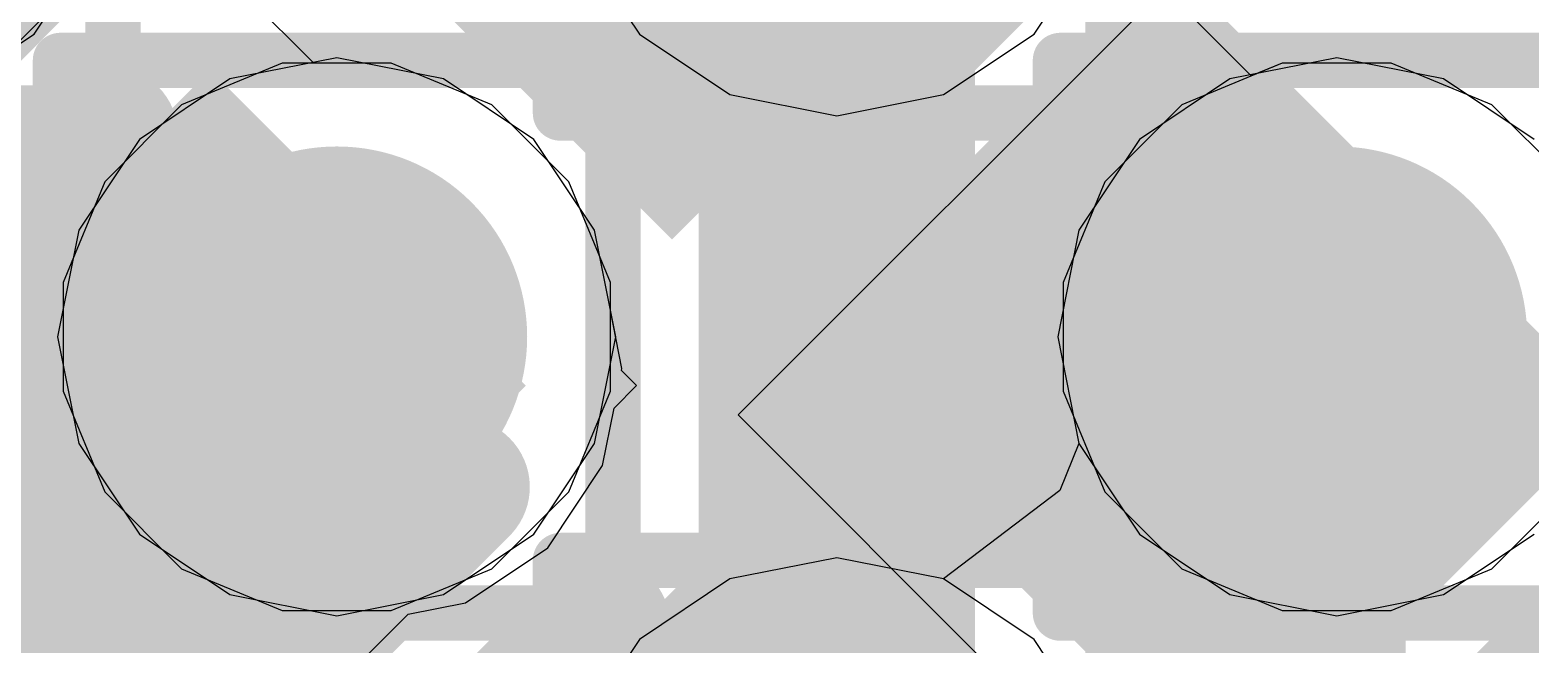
# Model space of a CAD drawing. Header units: inches. Extents: x -6 to 284, y -12 to 154.
# Drawn here: x 52.747 to 54.126, y 3.397 to 3.962 of the extents above; entities that cross this region are included whole.
import ezdxf

# ---------------------------------------------------------------- set-up
doc = ezdxf.new("R2010")
doc.units = ezdxf.units.IN
for name, color, linetype in [('Bottom Layer', 5, 'Continuous'), ('Bottom Overlay', 54, 'Continuous'), ('Bottom Paste', 16, 'Continuous'), ('Bottom Solder', 6, 'Continuous'), ('Drill Drawing', 1, 'Continuous'), ('GND-1', 16, 'Continuous'), ('GND-2', 90, 'Continuous'), ('GND-3', 216, 'Continuous'), ('GND-4', 54, 'Continuous'), ('PWR-1', 156, 'Continuous'), ('PWR-2', 130, 'Continuous'), ('Signal L1', 76, 'Continuous'), ('Signal L2', 6, 'Continuous'), ('Top Layer', 1, 'Continuous'), ('Top Paste', 8, 'Continuous'), ('Top Solder', 216, 'Continuous'), ('Via Holes', 16, 'Continuous')]:
    doc.layers.add(name, color=color, linetype=linetype)

# ---------------------------------------------------------------- blocks, each defined once
blk = doc.blocks.new('BGA_565_15_5_14_4__132')
at = {"layer": 'Top Layer'}
h = blk.add_hatch(color=1, dxfattribs=at)
edge = h.paths.add_edge_path()
edge.add_arc((3.575, 2.925), 0.125, 0, 360)
h = blk.add_hatch(color=1, dxfattribs=at)
edge = h.paths.add_edge_path()
edge.add_arc((4.225, 2.275), 0.125, 0, 360)
at = {"layer": 'Top Paste'}
h = blk.add_hatch(color=8, dxfattribs=at)
edge = h.paths.add_edge_path()
edge.add_arc((3.575, 2.925), 0.125, 0, 360)
h = blk.add_hatch(color=8, dxfattribs=at)
edge = h.paths.add_edge_path()
edge.add_arc((4.225, 2.275), 0.125, 0, 360)
at = {"layer": 'Top Solder'}
h = blk.add_hatch(color=216, dxfattribs=at)
edge = h.paths.add_edge_path()
edge.add_arc((3.575, 2.925), 0.175, 0, 360)
h = blk.add_hatch(color=216, dxfattribs=at)
edge = h.paths.add_edge_path()
edge.add_arc((4.225, 2.275), 0.175, 0, 360)
blk = doc.blocks.new('R___0201_B_191')
at = {"layer": 'Bottom Layer'}
for points in [[(-0.41, 0.185), (-0.14, 0.185), (-0.14, -0.185), (-0.41, -0.185)], [(0.14, 0.185), (0.41, 0.185), (0.41, -0.185), (0.14, -0.185)]]:
    blk.add_hatch(color=5, dxfattribs=at).paths.add_polyline_path(points)
at = {"layer": 'Bottom Paste'}
for points in [[(-0.41, 0.185), (-0.14, 0.185), (-0.14, -0.185), (-0.41, -0.185)], [(0.14, 0.185), (0.41, 0.185), (0.41, -0.185), (0.14, -0.185)]]:
    blk.add_hatch(color=16, dxfattribs=at).paths.add_polyline_path(points)
at = {"layer": 'Bottom Solder'}
for points in [[(-0.465, 0.24), (-0.085, 0.24), (-0.085, -0.24), (-0.465, -0.24)], [(0.085, 0.24), (0.465, 0.24), (0.465, -0.24), (0.085, -0.24)]]:
    blk.add_hatch(color=6, dxfattribs=at).paths.add_polyline_path(points)
at = {"layer": 'Bottom Overlay'}
for points in [[(-0.4826, 0.254, 0.127, 0.127, 0), (-0.4826, -0.254, 0.127, 0.127, 0)], [(-0.4826, 0.254, 0.127, 0.127, 0), (0.4826, 0.254, 0.127, 0.127, 0)], [(0.4826, 0.254, 0.127, 0.127, 0), (0.4826, -0.254, 0.127, 0.127, 0)], [(-0.4826, -0.254, 0.127, 0.127, 0), (0.4826, -0.254, 0.127, 0.127, 0)]]:
    blk.add_lwpolyline(points, format="xyseb", dxfattribs=at)
for points in [[(-0.5144, 0.254, 0.0635, 0.0635, 1), (-0.4509, 0.254, 0.0635, 0.0635, 1)], [(-0.5144, 0.254, 0.0635, 0.0635, 1), (-0.4509, 0.254, 0.0635, 0.0635, 1)], [(0.4508, 0.254, 0.0635, 0.0635, 1), (0.5143, 0.254, 0.0635, 0.0635, 1)], [(0.4508, 0.254, 0.0635, 0.0635, 1), (0.5143, 0.254, 0.0635, 0.0635, 1)], [(-0.5144, -0.254, 0.0635, 0.0635, 1), (-0.4509, -0.254, 0.0635, 0.0635, 1)], [(-0.5144, -0.254, 0.0635, 0.0635, 1), (-0.4509, -0.254, 0.0635, 0.0635, 1)], [(0.4509, -0.254, 0.0635, 0.0635, 1), (0.5144, -0.254, 0.0635, 0.0635, 1)], [(0.4509, -0.254, 0.0635, 0.0635, 1), (0.5144, -0.254, 0.0635, 0.0635, 1)]]:
    blk.add_lwpolyline(points, format="xyseb", close=True, dxfattribs=at)
blk = doc.blocks.new('CAP_0201_B_356')
at = {"layer": 'Bottom Layer'}
for points in [[(-0.45, 0.15), (-0.15, 0.15), (-0.15, -0.15), (-0.45, -0.15)], [(0.15, 0.15), (0.45, 0.15), (0.45, -0.15), (0.15, -0.15)]]:
    blk.add_hatch(color=5, dxfattribs=at).paths.add_polyline_path(points)
at = {"layer": 'Bottom Paste'}
for points in [[(-0.45, 0.15), (-0.15, 0.15), (-0.15, -0.15), (-0.45, -0.15)], [(0.15, 0.15), (0.45, 0.15), (0.45, -0.15), (0.15, -0.15)]]:
    blk.add_hatch(color=16, dxfattribs=at).paths.add_polyline_path(points)
at = {"layer": 'Bottom Solder'}
for points in [[(-0.505, 0.205), (-0.095, 0.205), (-0.095, -0.205), (-0.505, -0.205)], [(0.095, 0.205), (0.505, 0.205), (0.505, -0.205), (0.095, -0.205)]]:
    blk.add_hatch(color=6, dxfattribs=at).paths.add_polyline_path(points)
at = {"layer": 'Bottom Overlay'}
for points in [[(-0.2032, 0.2286, 0.127, 0.127, 0), (-0.5334, 0.2286, 0.127, 0.127, 0)], [(-0.5334, -0.2286, 0.127, 0.127, 0), (-0.5334, 0.2286, 0.127, 0.127, 0)], [(0.5334, 0.2286, 0.127, 0.127, 0), (0.2032, 0.2286, 0.127, 0.127, 0)], [(0.5334, -0.2286, 0.127, 0.127, 0), (0.5334, 0.2286, 0.127, 0.127, 0)], [(-0.2032, -0.2286, 0.127, 0.127, 0), (-0.5334, -0.2286, 0.127, 0.127, 0)], [(0.5334, -0.2286, 0.127, 0.127, 0), (0.2032, -0.2286, 0.127, 0.127, 0)]]:
    blk.add_lwpolyline(points, format="xyseb", dxfattribs=at)
for points in [[(-0.5651, 0.2286, 0.0635, 0.0635, 1), (-0.5016, 0.2286, 0.0635, 0.0635, 1)], [(-0.5651, 0.2286, 0.0635, 0.0635, 1), (-0.5016, 0.2286, 0.0635, 0.0635, 1)], [(-0.2349, 0.2286, 0.0635, 0.0635, 1), (-0.1714, 0.2286, 0.0635, 0.0635, 1)], [(0.1715, 0.2286, 0.0635, 0.0635, 1), (0.235, 0.2286, 0.0635, 0.0635, 1)], [(0.5016, 0.2286, 0.0635, 0.0635, 1), (0.5651, 0.2286, 0.0635, 0.0635, 1)], [(0.5016, 0.2286, 0.0635, 0.0635, 1), (0.5651, 0.2286, 0.0635, 0.0635, 1)], [(-0.5651, -0.2286, 0.0635, 0.0635, 1), (-0.5016, -0.2286, 0.0635, 0.0635, 1)], [(-0.5651, -0.2286, 0.0635, 0.0635, 1), (-0.5016, -0.2286, 0.0635, 0.0635, 1)], [(-0.2349, -0.2286, 0.0635, 0.0635, 1), (-0.1714, -0.2286, 0.0635, 0.0635, 1)], [(0.1714, -0.2286, 0.0635, 0.0635, 1), (0.2349, -0.2286, 0.0635, 0.0635, 1)], [(0.5016, -0.2286, 0.0635, 0.0635, 1), (0.5651, -0.2286, 0.0635, 0.0635, 1)], [(0.5016, -0.2286, 0.0635, 0.0635, 1), (0.5651, -0.2286, 0.0635, 0.0635, 1)]]:
    blk.add_lwpolyline(points, format="xyseb", close=True, dxfattribs=at)
blk = doc.blocks.new('CAP_0201_B_359')
at = {"layer": 'Bottom Layer'}
for points in [[(-0.45, 0.15), (-0.15, 0.15), (-0.15, -0.15), (-0.45, -0.15)], [(0.15, 0.15), (0.45, 0.15), (0.45, -0.15), (0.15, -0.15)]]:
    blk.add_hatch(color=5, dxfattribs=at).paths.add_polyline_path(points)
at = {"layer": 'Bottom Paste'}
for points in [[(-0.45, 0.15), (-0.15, 0.15), (-0.15, -0.15), (-0.45, -0.15)], [(0.15, 0.15), (0.45, 0.15), (0.45, -0.15), (0.15, -0.15)]]:
    blk.add_hatch(color=16, dxfattribs=at).paths.add_polyline_path(points)
at = {"layer": 'Bottom Solder'}
for points in [[(-0.505, 0.205), (-0.095, 0.205), (-0.095, -0.205), (-0.505, -0.205)], [(0.095, 0.205), (0.505, 0.205), (0.505, -0.205), (0.095, -0.205)]]:
    blk.add_hatch(color=6, dxfattribs=at).paths.add_polyline_path(points)
at = {"layer": 'Bottom Overlay'}
for points in [[(-0.5334, 0.2286, 0.127, 0.127, 0), (-0.2032, 0.2286, 0.127, 0.127, 0)], [(-0.5334, 0.2286, 0.127, 0.127, 0), (-0.5334, -0.2286, 0.127, 0.127, 0)], [(0.2032, 0.2286, 0.127, 0.127, 0), (0.5334, 0.2286, 0.127, 0.127, 0)], [(0.5334, 0.2286, 0.127, 0.127, 0), (0.5334, -0.2286, 0.127, 0.127, 0)], [(-0.5334, -0.2286, 0.127, 0.127, 0), (-0.2032, -0.2286, 0.127, 0.127, 0)], [(0.2032, -0.2286, 0.127, 0.127, 0), (0.5334, -0.2286, 0.127, 0.127, 0)]]:
    blk.add_lwpolyline(points, format="xyseb", dxfattribs=at)
for points in [[(-0.5651, 0.2286, 0.0635, 0.0635, 1), (-0.5016, 0.2286, 0.0635, 0.0635, 1)], [(-0.5651, 0.2286, 0.0635, 0.0635, 1), (-0.5016, 0.2286, 0.0635, 0.0635, 1)], [(-0.2349, 0.2286, 0.0635, 0.0635, 1), (-0.1714, 0.2286, 0.0635, 0.0635, 1)], [(0.1715, 0.2286, 0.0635, 0.0635, 1), (0.235, 0.2286, 0.0635, 0.0635, 1)], [(0.5017, 0.2286, 0.0635, 0.0635, 1), (0.5652, 0.2286, 0.0635, 0.0635, 1)], [(0.5017, 0.2286, 0.0635, 0.0635, 1), (0.5652, 0.2286, 0.0635, 0.0635, 1)], [(-0.5651, -0.2286, 0.0635, 0.0635, 1), (-0.5016, -0.2286, 0.0635, 0.0635, 1)], [(-0.5651, -0.2286, 0.0635, 0.0635, 1), (-0.5016, -0.2286, 0.0635, 0.0635, 1)], [(-0.2349, -0.2286, 0.0635, 0.0635, 1), (-0.1714, -0.2286, 0.0635, 0.0635, 1)], [(0.1715, -0.2286, 0.0635, 0.0635, 1), (0.235, -0.2286, 0.0635, 0.0635, 1)], [(0.5017, -0.2286, 0.0635, 0.0635, 1), (0.5652, -0.2286, 0.0635, 0.0635, 1)], [(0.5017, -0.2286, 0.0635, 0.0635, 1), (0.5652, -0.2286, 0.0635, 0.0635, 1)]]:
    blk.add_lwpolyline(points, format="xyseb", close=True, dxfattribs=at)
blk = doc.blocks.new('CAP_0201_B_362')
at = {"layer": 'Bottom Layer'}
for points in [[(-0.45, 0.15), (-0.15, 0.15), (-0.15, -0.15), (-0.45, -0.15)], [(0.15, 0.15), (0.45, 0.15), (0.45, -0.15), (0.15, -0.15)]]:
    blk.add_hatch(color=5, dxfattribs=at).paths.add_polyline_path(points)
at = {"layer": 'Bottom Paste'}
for points in [[(-0.45, 0.15), (-0.15, 0.15), (-0.15, -0.15), (-0.45, -0.15)], [(0.15, 0.15), (0.45, 0.15), (0.45, -0.15), (0.15, -0.15)]]:
    blk.add_hatch(color=16, dxfattribs=at).paths.add_polyline_path(points)
at = {"layer": 'Bottom Solder'}
for points in [[(-0.505, 0.205), (-0.095, 0.205), (-0.095, -0.205), (-0.505, -0.205)], [(0.095, 0.205), (0.505, 0.205), (0.505, -0.205), (0.095, -0.205)]]:
    blk.add_hatch(color=6, dxfattribs=at).paths.add_polyline_path(points)
at = {"layer": 'Bottom Overlay'}
for points in [[(-0.5334, 0.2286, 0.127, 0.127, 0), (-0.5334, -0.2286, 0.127, 0.127, 0)], [(-0.5334, 0.2286, 0.127, 0.127, 0), (-0.2032, 0.2286, 0.127, 0.127, 0)], [(0.2032, 0.2286, 0.127, 0.127, 0), (0.5334, 0.2286, 0.127, 0.127, 0)], [(0.5334, 0.2286, 0.127, 0.127, 0), (0.5334, -0.2286, 0.127, 0.127, 0)], [(-0.5334, -0.2286, 0.127, 0.127, 0), (-0.2032, -0.2286, 0.127, 0.127, 0)], [(0.2032, -0.2286, 0.127, 0.127, 0), (0.5334, -0.2286, 0.127, 0.127, 0)]]:
    blk.add_lwpolyline(points, format="xyseb", dxfattribs=at)
for points in [[(-0.5651, 0.2286, 0.0635, 0.0635, 1), (-0.5016, 0.2286, 0.0635, 0.0635, 1)], [(-0.5651, 0.2286, 0.0635, 0.0635, 1), (-0.5016, 0.2286, 0.0635, 0.0635, 1)], [(-0.2349, 0.2286, 0.0635, 0.0635, 1), (-0.1714, 0.2286, 0.0635, 0.0635, 1)], [(0.1714, 0.2286, 0.0635, 0.0635, 1), (0.2349, 0.2286, 0.0635, 0.0635, 1)], [(0.5016, 0.2286, 0.0635, 0.0635, 1), (0.5651, 0.2286, 0.0635, 0.0635, 1)], [(0.5016, 0.2286, 0.0635, 0.0635, 1), (0.5651, 0.2286, 0.0635, 0.0635, 1)], [(-0.5651, -0.2286, 0.0635, 0.0635, 1), (-0.5016, -0.2286, 0.0635, 0.0635, 1)], [(-0.5651, -0.2286, 0.0635, 0.0635, 1), (-0.5016, -0.2286, 0.0635, 0.0635, 1)], [(-0.2349, -0.2286, 0.0635, 0.0635, 1), (-0.1714, -0.2286, 0.0635, 0.0635, 1)], [(0.1714, -0.2286, 0.0635, 0.0635, 1), (0.2349, -0.2286, 0.0635, 0.0635, 1)], [(0.5016, -0.2286, 0.0635, 0.0635, 1), (0.5651, -0.2286, 0.0635, 0.0635, 1)], [(0.5016, -0.2286, 0.0635, 0.0635, 1), (0.5651, -0.2286, 0.0635, 0.0635, 1)]]:
    blk.add_lwpolyline(points, format="xyseb", close=True, dxfattribs=at)
blk = doc.blocks.new('CAP_0201_B_401')
at = {"layer": 'Bottom Layer'}
for points in [[(-0.45, 0.15), (-0.15, 0.15), (-0.15, -0.15), (-0.45, -0.15)], [(0.15, 0.15), (0.45, 0.15), (0.45, -0.15), (0.15, -0.15)]]:
    blk.add_hatch(color=5, dxfattribs=at).paths.add_polyline_path(points)
at = {"layer": 'Bottom Paste'}
for points in [[(-0.45, 0.15), (-0.15, 0.15), (-0.15, -0.15), (-0.45, -0.15)], [(0.15, 0.15), (0.45, 0.15), (0.45, -0.15), (0.15, -0.15)]]:
    blk.add_hatch(color=16, dxfattribs=at).paths.add_polyline_path(points)
at = {"layer": 'Bottom Solder'}
for points in [[(-0.505, 0.205), (-0.095, 0.205), (-0.095, -0.205), (-0.505, -0.205)], [(0.095, 0.205), (0.505, 0.205), (0.505, -0.205), (0.095, -0.205)]]:
    blk.add_hatch(color=6, dxfattribs=at).paths.add_polyline_path(points)
at = {"layer": 'Bottom Overlay'}
for points in [[(-0.5334, -0.2286, 0.127, 0.127, 0), (-0.5334, 0.2286, 0.127, 0.127, 0)], [(-0.2032, 0.2286, 0.127, 0.127, 0), (-0.5334, 0.2286, 0.127, 0.127, 0)], [(0.5334, 0.2286, 0.127, 0.127, 0), (0.2032, 0.2286, 0.127, 0.127, 0)], [(0.5334, -0.2286, 0.127, 0.127, 0), (0.5334, 0.2286, 0.127, 0.127, 0)], [(-0.2032, -0.2286, 0.127, 0.127, 0), (-0.5334, -0.2286, 0.127, 0.127, 0)], [(0.5334, -0.2286, 0.127, 0.127, 0), (0.2032, -0.2286, 0.127, 0.127, 0)]]:
    blk.add_lwpolyline(points, format="xyseb", dxfattribs=at)
for points in [[(-0.5651, 0.2286, 0.0635, 0.0635, 1), (-0.5016, 0.2286, 0.0635, 0.0635, 1)], [(-0.5651, 0.2286, 0.0635, 0.0635, 1), (-0.5016, 0.2286, 0.0635, 0.0635, 1)], [(-0.2349, 0.2286, 0.0635, 0.0635, 1), (-0.1714, 0.2286, 0.0635, 0.0635, 1)], [(0.1714, 0.2286, 0.0635, 0.0635, 1), (0.2349, 0.2286, 0.0635, 0.0635, 1)], [(0.5016, 0.2286, 0.0635, 0.0635, 1), (0.5651, 0.2286, 0.0635, 0.0635, 1)], [(0.5016, 0.2286, 0.0635, 0.0635, 1), (0.5651, 0.2286, 0.0635, 0.0635, 1)], [(-0.5651, -0.2286, 0.0635, 0.0635, 1), (-0.5016, -0.2286, 0.0635, 0.0635, 1)], [(-0.5651, -0.2286, 0.0635, 0.0635, 1), (-0.5016, -0.2286, 0.0635, 0.0635, 1)], [(-0.2349, -0.2286, 0.0635, 0.0635, 1), (-0.1714, -0.2286, 0.0635, 0.0635, 1)], [(0.1714, -0.2286, 0.0635, 0.0635, 1), (0.2349, -0.2286, 0.0635, 0.0635, 1)], [(0.5016, -0.2286, 0.0635, 0.0635, 1), (0.5651, -0.2286, 0.0635, 0.0635, 1)], [(0.5016, -0.2286, 0.0635, 0.0635, 1), (0.5651, -0.2286, 0.0635, 0.0635, 1)]]:
    blk.add_lwpolyline(points, format="xyseb", close=True, dxfattribs=at)

msp = doc.modelspace()

# ---------------------------------------------------------------- hatches: boundary and pattern name
at = {"layer": 'Bottom Layer'}
h = msp.add_hatch(color=5, dxfattribs=at)
edge = h.paths.add_edge_path()
edge.add_arc((53.029, 3.6798), 0.15, 0, 360)
h = msp.add_hatch(color=5, dxfattribs=at)
edge = h.paths.add_edge_path()
edge.add_arc((53.9482, 3.6798), 0.15, 0, 360)
at = {"layer": 'GND-1'}
h = msp.add_hatch(color=16, dxfattribs=at)
edge = h.paths.add_edge_path()
edge.add_arc((53.029, 3.6798), 0.15, 0, 360)
h = msp.add_hatch(color=16, dxfattribs=at)
edge = h.paths.add_edge_path()
edge.add_arc((53.9482, 3.6798), 0.15, 0, 360)
at = {"layer": 'GND-2'}
h = msp.add_hatch(color=90, dxfattribs=at)
edge = h.paths.add_edge_path()
edge.add_arc((53.029, 3.6798), 0.15, 0, 360)
h = msp.add_hatch(color=90, dxfattribs=at)
edge = h.paths.add_edge_path()
edge.add_arc((53.9482, 3.6798), 0.15, 0, 360)
at = {"layer": 'GND-3'}
h = msp.add_hatch(color=216, dxfattribs=at)
edge = h.paths.add_edge_path()
edge.add_arc((53.029, 3.6798), 0.15, 0, 360)
h = msp.add_hatch(color=216, dxfattribs=at)
edge = h.paths.add_edge_path()
edge.add_arc((53.9482, 3.6798), 0.15, 0, 360)
at = {"layer": 'GND-4'}
h = msp.add_hatch(color=54, dxfattribs=at)
edge = h.paths.add_edge_path()
edge.add_arc((53.029, 3.6798), 0.15, 0, 360)
h = msp.add_hatch(color=54, dxfattribs=at)
edge = h.paths.add_edge_path()
edge.add_arc((53.9482, 3.6798), 0.15, 0, 360)
at = {"layer": 'PWR-1'}
h = msp.add_hatch(color=156, dxfattribs=at)
edge = h.paths.add_edge_path()
edge.add_arc((53.029, 3.6798), 0.15, 0, 360)
h = msp.add_hatch(color=156, dxfattribs=at)
edge = h.paths.add_edge_path()
edge.add_arc((53.9482, 3.6798), 0.15, 0, 360)
at = {"layer": 'PWR-2'}
h = msp.add_hatch(color=130, dxfattribs=at)
edge = h.paths.add_edge_path()
edge.add_arc((53.029, 3.6798), 0.15, 0, 360)
h = msp.add_hatch(color=130, dxfattribs=at)
edge = h.paths.add_edge_path()
edge.add_arc((53.9482, 3.6798), 0.15, 0, 360)
at = {"layer": 'Signal L1'}
h = msp.add_hatch(color=76, dxfattribs=at)
edge = h.paths.add_edge_path()
edge.add_arc((53.029, 3.6798), 0.15, 0, 360)
h = msp.add_hatch(color=76, dxfattribs=at)
edge = h.paths.add_edge_path()
edge.add_arc((53.9482, 3.6798), 0.15, 0, 360)
at = {"layer": 'Signal L2'}
h = msp.add_hatch(color=6, dxfattribs=at)
edge = h.paths.add_edge_path()
edge.add_arc((53.029, 3.6798), 0.15, 0, 360)
h = msp.add_hatch(color=6, dxfattribs=at)
edge = h.paths.add_edge_path()
edge.add_arc((53.9482, 3.6798), 0.15, 0, 360)
at = {"layer": 'Top Layer'}
h = msp.add_hatch(color=1, dxfattribs=at)
edge = h.paths.add_edge_path()
edge.add_arc((53.029, 3.6798), 0.15, 0, 360)
h = msp.add_hatch(color=1, dxfattribs=at)
edge = h.paths.add_edge_path()
edge.add_arc((53.9482, 3.6798), 0.15, 0, 360)
at = {"layer": 'Via Holes'}
h = msp.add_hatch(color=7, dxfattribs=at)
edge = h.paths.add_edge_path()
edge.add_arc((53.029, 3.6798), 0.075, 0, 360)
h = msp.add_hatch(color=7, dxfattribs=at)
edge = h.paths.add_edge_path()
edge.add_arc((53.9482, 3.6798), 0.075, 0, 360)

# ---------------------------------------------------------------- linework, layer by layer
at = {"layer": 'Bottom Layer'}
for p, q in [((53.008, 3.9314), (52.9128, 4.0266)), ((53.7897, 3.9996), (53.3979, 3.6079)), ((53.8697, 3.9196), (53.7897, 3.9996)), ((53.079, 3.9314), (53.008, 3.9314)), ((53.1715, 3.8931), (53.079, 3.9314)), ((53.8981, 3.9314), (53.8697, 3.9196)), ((53.9982, 3.9314), (53.8981, 3.9314)), ((54.0907, 3.8931), (53.9982, 3.9314)), ((53.2422, 3.8223), (53.1715, 3.8931)), ((54.1615, 3.8223), (54.0907, 3.8931)), ((53.2806, 3.7298), (53.2422, 3.8223)), ((53.2806, 3.704), (53.2806, 3.7298)), ((53.2911, 3.6507), (53.2806, 3.704)), ((53.2907, 3.6487), (53.2911, 3.6507)), ((53.3046, 3.6349), (53.2907, 3.6487)), ((53.2839, 3.6142), (53.3046, 3.6349)), ((53.2734, 3.5615), (53.2839, 3.6142)), ((53.3979, 3.6079), (53.7884, 3.2174)), ((53.2229, 3.4859), (53.2734, 3.5615)), ((53.1473, 3.4354), (53.2229, 3.4859)), ((53.0946, 3.4249), (53.1473, 3.4354)), ((52.9173, 3.2476), (53.0946, 3.4249))]:
    msp.add_line(p, q, dxfattribs=at)
msp.add_lwpolyline([(53.029, 3.6798, 0.2032, 0.2032, 0), (53.0581, 3.6507, 0.2032, 0.2032, 0)], format="xyseb", dxfattribs=at)
for points in [[(52.9782, 3.6798, 0.1016, 0.1016, 1), (53.0798, 3.6798, 0.1016, 0.1016, 1)], [(53.0073, 3.6507, 0.1016, 0.1016, 1), (53.1089, 3.6507, 0.1016, 0.1016, 1)]]:
    msp.add_lwpolyline(points, format="xyseb", close=True, dxfattribs=at)
at = {"layer": 'Drill Drawing'}
for points in [[(52.8233, 3.8854, 0.0508, 0.0508, 0), (52.8233, 4.3934, 0.0508, 0.0508, 0)], [(53.2346, 3.8854, 0.0508, 0.0508, 0), (53.2346, 4.3934, 0.0508, 0.0508, 0)], [(53.7426, 3.8854, 0.0508, 0.0508, 0), (53.7426, 4.3934, 0.0508, 0.0508, 0)], [(52.775, 3.9338, 0.0508, 0.0508, 0), (53.283, 3.9338, 0.0508, 0.0508, 0)], [(52.775, 3.4258, 0.0508, 0.0508, 0), (52.775, 3.9338, 0.0508, 0.0508, 0)], [(53.283, 3.4258, 0.0508, 0.0508, 0), (53.283, 3.9338, 0.0508, 0.0508, 0)], [(53.6942, 3.9338, 0.0508, 0.0508, 0), (54.2022, 3.9338, 0.0508, 0.0508, 0)], [(53.6942, 3.4258, 0.0508, 0.0508, 0), (53.6942, 3.9338, 0.0508, 0.0508, 0)], [(52.3153, 3.8854, 0.0508, 0.0508, 0), (52.8233, 3.8854, 0.0508, 0.0508, 0)], [(53.2346, 3.8854, 0.0508, 0.0508, 0), (53.7426, 3.8854, 0.0508, 0.0508, 0)], [(53.2346, 3.4742, 0.0508, 0.0508, 0), (53.7426, 3.4742, 0.0508, 0.0508, 0)], [(53.2346, 2.9662, 0.0508, 0.0508, 0), (53.2346, 3.4742, 0.0508, 0.0508, 0)], [(53.7426, 2.9662, 0.0508, 0.0508, 0), (53.7426, 3.4742, 0.0508, 0.0508, 0)], [(52.775, 3.4258, 0.0508, 0.0508, 0), (53.283, 3.4258, 0.0508, 0.0508, 0)], [(53.6942, 3.4258, 0.0508, 0.0508, 0), (54.2022, 3.4258, 0.0508, 0.0508, 0)]]:
    msp.add_lwpolyline(points, format="xyseb", dxfattribs=at)
for points in [[(52.7623, 3.9338, 0.0254, 0.0254, 1), (52.7877, 3.9338, 0.0254, 0.0254, 1)], [(52.7623, 3.9338, 0.0254, 0.0254, 1), (52.7877, 3.9338, 0.0254, 0.0254, 1)], [(53.2703, 3.9338, 0.0254, 0.0254, 1), (53.2957, 3.9338, 0.0254, 0.0254, 1)], [(53.2703, 3.9338, 0.0254, 0.0254, 1), (53.2957, 3.9338, 0.0254, 0.0254, 1)], [(53.6815, 3.9338, 0.0254, 0.0254, 1), (53.7069, 3.9338, 0.0254, 0.0254, 1)], [(53.6815, 3.9338, 0.0254, 0.0254, 1), (53.7069, 3.9338, 0.0254, 0.0254, 1)], [(52.8106, 3.8854, 0.0254, 0.0254, 1), (52.836, 3.8854, 0.0254, 0.0254, 1)], [(52.8106, 3.8854, 0.0254, 0.0254, 1), (52.836, 3.8854, 0.0254, 0.0254, 1)], [(53.2219, 3.8854, 0.0254, 0.0254, 1), (53.2473, 3.8854, 0.0254, 0.0254, 1)], [(53.2219, 3.8854, 0.0254, 0.0254, 1), (53.2473, 3.8854, 0.0254, 0.0254, 1)], [(53.7299, 3.8854, 0.0254, 0.0254, 1), (53.7553, 3.8854, 0.0254, 0.0254, 1)], [(53.7299, 3.8854, 0.0254, 0.0254, 1), (53.7553, 3.8854, 0.0254, 0.0254, 1)], [(53.2219, 3.4742, 0.0254, 0.0254, 1), (53.2473, 3.4742, 0.0254, 0.0254, 1)], [(53.2219, 3.4742, 0.0254, 0.0254, 1), (53.2473, 3.4742, 0.0254, 0.0254, 1)], [(53.7299, 3.4742, 0.0254, 0.0254, 1), (53.7553, 3.4742, 0.0254, 0.0254, 1)], [(53.7299, 3.4742, 0.0254, 0.0254, 1), (53.7553, 3.4742, 0.0254, 0.0254, 1)], [(52.7623, 3.4258, 0.0254, 0.0254, 1), (52.7877, 3.4258, 0.0254, 0.0254, 1)], [(52.7623, 3.4258, 0.0254, 0.0254, 1), (52.7877, 3.4258, 0.0254, 0.0254, 1)], [(53.2703, 3.4258, 0.0254, 0.0254, 1), (53.2957, 3.4258, 0.0254, 0.0254, 1)], [(53.2703, 3.4258, 0.0254, 0.0254, 1), (53.2957, 3.4258, 0.0254, 0.0254, 1)], [(53.6815, 3.4258, 0.0254, 0.0254, 1), (53.7069, 3.4258, 0.0254, 0.0254, 1)], [(53.6815, 3.4258, 0.0254, 0.0254, 1), (53.7069, 3.4258, 0.0254, 0.0254, 1)]]:
    msp.add_lwpolyline(points, format="xyseb", close=True, dxfattribs=at)
at = {"layer": 'GND-1'}
for p, q in [((52.7119, 3.9261), (52.7826, 3.9969)), ((52.9789, 3.9314), (52.8864, 3.8931)), ((53.079, 3.9314), (52.9789, 3.9314)), ((53.1715, 3.8931), (53.079, 3.9314)), ((53.8981, 3.9314), (53.8057, 3.8931)), ((53.9982, 3.9314), (53.8981, 3.9314)), ((54.0907, 3.8931), (53.9982, 3.9314)), ((52.8864, 3.8931), (52.8157, 3.8223)), ((53.2422, 3.8223), (53.1715, 3.8931)), ((53.8057, 3.8931), (53.7349, 3.8223)), ((54.1615, 3.8223), (54.0907, 3.8931)), ((52.8157, 3.8223), (52.7774, 3.7298)), ((53.2806, 3.7298), (53.2422, 3.8223)), ((53.7349, 3.8223), (53.6966, 3.7298)), ((52.7774, 3.7298), (52.7774, 3.6297)), ((53.2806, 3.6297), (53.2806, 3.7298)), ((53.6966, 3.7298), (53.6966, 3.6297)), ((52.7774, 3.6297), (52.8157, 3.5373)), ((53.2422, 3.5373), (53.2806, 3.6297)), ((53.6966, 3.6297), (53.7349, 3.5373)), ((52.8157, 3.5373), (52.8864, 3.4665)), ((53.1715, 3.4665), (53.2422, 3.5373)), ((53.7349, 3.5373), (53.8057, 3.4665)), ((54.0907, 3.4665), (54.1615, 3.5373)), ((52.8864, 3.4665), (52.9789, 3.4282)), ((53.079, 3.4282), (53.1715, 3.4665)), ((53.8057, 3.4665), (53.8981, 3.4282)), ((53.9982, 3.4282), (54.0907, 3.4665)), ((52.9789, 3.4282), (53.079, 3.4282)), ((53.8981, 3.4282), (53.9982, 3.4282))]:
    msp.add_line(p, q, dxfattribs=at)
at = {"layer": 'GND-2'}
for p, q in [((52.7119, 3.9261), (52.7826, 3.9969)), ((52.9789, 3.9314), (52.8864, 3.8931)), ((53.079, 3.9314), (52.9789, 3.9314)), ((53.1715, 3.8931), (53.079, 3.9314)), ((53.8981, 3.9314), (53.8057, 3.8931)), ((53.9982, 3.9314), (53.8981, 3.9314)), ((54.0907, 3.8931), (53.9982, 3.9314)), ((52.8864, 3.8931), (52.8157, 3.8223)), ((53.2422, 3.8223), (53.1715, 3.8931)), ((53.8057, 3.8931), (53.7349, 3.8223)), ((54.1615, 3.8223), (54.0907, 3.8931)), ((52.8157, 3.8223), (52.7774, 3.7298)), ((53.2806, 3.7298), (53.2422, 3.8223)), ((53.7349, 3.8223), (53.6966, 3.7298)), ((52.7774, 3.7298), (52.7774, 3.6297)), ((53.2806, 3.6297), (53.2806, 3.7298)), ((53.6966, 3.7298), (53.6966, 3.6297)), ((52.7774, 3.6297), (52.8157, 3.5373)), ((53.2422, 3.5373), (53.2806, 3.6297)), ((53.6966, 3.6297), (53.7349, 3.5373)), ((52.8157, 3.5373), (52.8864, 3.4665)), ((53.1715, 3.4665), (53.2422, 3.5373)), ((53.7349, 3.5373), (53.8057, 3.4665)), ((54.0907, 3.4665), (54.1615, 3.5373)), ((52.8864, 3.4665), (52.9789, 3.4282)), ((53.079, 3.4282), (53.1715, 3.4665)), ((53.8057, 3.4665), (53.8981, 3.4282)), ((53.9982, 3.4282), (54.0907, 3.4665)), ((52.9789, 3.4282), (53.079, 3.4282)), ((53.8981, 3.4282), (53.9982, 3.4282))]:
    msp.add_line(p, q, dxfattribs=at)
at = {"layer": 'GND-3'}
for p, q in [((52.7119, 3.9261), (52.7826, 3.9969)), ((52.9789, 3.9314), (52.8864, 3.8931)), ((53.079, 3.9314), (52.9789, 3.9314)), ((53.1715, 3.8931), (53.079, 3.9314)), ((53.8981, 3.9314), (53.8057, 3.8931)), ((53.9982, 3.9314), (53.8981, 3.9314)), ((54.0907, 3.8931), (53.9982, 3.9314)), ((52.8864, 3.8931), (52.8157, 3.8223)), ((53.2422, 3.8223), (53.1715, 3.8931)), ((53.8057, 3.8931), (53.7349, 3.8223)), ((54.1615, 3.8223), (54.0907, 3.8931)), ((52.8157, 3.8223), (52.7774, 3.7298)), ((53.2806, 3.7298), (53.2422, 3.8223)), ((53.7349, 3.8223), (53.6966, 3.7298)), ((52.7774, 3.7298), (52.7774, 3.6297)), ((53.2806, 3.6297), (53.2806, 3.7298)), ((53.6966, 3.7298), (53.6966, 3.6297)), ((52.7774, 3.6297), (52.8157, 3.5373)), ((53.2422, 3.5373), (53.2806, 3.6297)), ((53.6966, 3.6297), (53.7349, 3.5373)), ((52.8157, 3.5373), (52.8864, 3.4665)), ((53.1715, 3.4665), (53.2422, 3.5373)), ((53.7349, 3.5373), (53.8057, 3.4665)), ((54.0907, 3.4665), (54.1615, 3.5373)), ((52.8864, 3.4665), (52.9789, 3.4282)), ((53.079, 3.4282), (53.1715, 3.4665)), ((53.8057, 3.4665), (53.8981, 3.4282)), ((53.9982, 3.4282), (54.0907, 3.4665)), ((52.9789, 3.4282), (53.079, 3.4282)), ((53.8981, 3.4282), (53.9982, 3.4282))]:
    msp.add_line(p, q, dxfattribs=at)
at = {"layer": 'GND-4'}
for p, q in [((52.7119, 3.9261), (52.7826, 3.9969)), ((52.9789, 3.9314), (52.8864, 3.8931)), ((53.079, 3.9314), (52.9789, 3.9314)), ((53.1715, 3.8931), (53.079, 3.9314)), ((53.8981, 3.9314), (53.8057, 3.8931)), ((53.9982, 3.9314), (53.8981, 3.9314)), ((54.0907, 3.8931), (53.9982, 3.9314)), ((52.8864, 3.8931), (52.8157, 3.8223)), ((53.2422, 3.8223), (53.1715, 3.8931)), ((53.8057, 3.8931), (53.7349, 3.8223)), ((54.1615, 3.8223), (54.0907, 3.8931)), ((52.8157, 3.8223), (52.7774, 3.7298)), ((53.2806, 3.7298), (53.2422, 3.8223)), ((53.7349, 3.8223), (53.6966, 3.7298)), ((52.7774, 3.7298), (52.7774, 3.6297)), ((53.2806, 3.6297), (53.2806, 3.7298)), ((53.6966, 3.7298), (53.6966, 3.6297)), ((52.7774, 3.6297), (52.8157, 3.5373)), ((53.2422, 3.5373), (53.2806, 3.6297)), ((53.6966, 3.6297), (53.7349, 3.5373)), ((52.8157, 3.5373), (52.8864, 3.4665)), ((53.1715, 3.4665), (53.2422, 3.5373)), ((53.7349, 3.5373), (53.8057, 3.4665)), ((54.0907, 3.4665), (54.1615, 3.5373)), ((52.8864, 3.4665), (52.9789, 3.4282)), ((53.079, 3.4282), (53.1715, 3.4665)), ((53.8057, 3.4665), (53.8981, 3.4282)), ((53.9982, 3.4282), (54.0907, 3.4665)), ((52.9789, 3.4282), (53.079, 3.4282)), ((53.8981, 3.4282), (53.9982, 3.4282))]:
    msp.add_line(p, q, dxfattribs=at)
at = {"layer": 'PWR-1'}
for p, q in [((52.7507, 3.958), (52.8063, 4.0412)), ((53.2516, 4.0412), (53.3072, 3.958)), ((53.67, 3.958), (53.7256, 4.0412)), ((52.6675, 3.9024), (52.7507, 3.958)), ((53.3072, 3.958), (53.3904, 3.9024)), ((53.5867, 3.9024), (53.67, 3.958)), ((53.029, 3.9363), (52.9308, 3.9168)), ((53.1271, 3.9168), (53.029, 3.9363)), ((53.9482, 3.9363), (53.85, 3.9168)), ((54.0464, 3.9168), (53.9482, 3.9363)), ((52.9308, 3.9168), (52.8476, 3.8612)), ((53.2103, 3.8612), (53.1271, 3.9168)), ((53.85, 3.9168), (53.7668, 3.8612)), ((54.1296, 3.8612), (54.0464, 3.9168)), ((53.3904, 3.9024), (53.4886, 3.8829)), ((53.4886, 3.8829), (53.5867, 3.9024)), ((52.8476, 3.8612), (52.7919, 3.7779)), ((53.266, 3.7779), (53.2103, 3.8612)), ((53.7668, 3.8612), (53.7112, 3.7779)), ((52.7919, 3.7779), (52.7724, 3.6798)), ((53.2855, 3.6798), (53.266, 3.7779)), ((53.7112, 3.7779), (53.6917, 3.6798)), ((52.7724, 3.6798), (52.7919, 3.5816)), ((53.266, 3.5816), (53.2855, 3.6798)), ((53.6917, 3.6798), (53.7112, 3.5816)), ((52.7919, 3.5816), (52.8476, 3.4984)), ((53.2103, 3.4984), (53.266, 3.5816)), ((53.7112, 3.5816), (53.7668, 3.4984)), ((52.8476, 3.4984), (52.9308, 3.4428)), ((53.1271, 3.4428), (53.2103, 3.4984)), ((53.7668, 3.4984), (53.85, 3.4428)), ((54.0464, 3.4428), (54.1296, 3.4984)), ((53.4886, 3.4767), (53.3904, 3.4572)), ((53.5867, 3.4572), (53.4886, 3.4767)), ((53.3904, 3.4572), (53.3072, 3.4016)), ((53.67, 3.4016), (53.5867, 3.4572)), ((52.9308, 3.4428), (53.029, 3.4232)), ((53.029, 3.4232), (53.1271, 3.4428)), ((53.85, 3.4428), (53.9482, 3.4232)), ((53.9482, 3.4232), (54.0464, 3.4428)), ((53.3072, 3.4016), (53.2516, 3.3183)), ((53.7256, 3.3183), (53.67, 3.4016))]:
    msp.add_line(p, q, dxfattribs=at)
at = {"layer": 'PWR-2'}
for p, q in [((52.7507, 3.958), (52.8063, 4.0412)), ((53.2516, 4.0412), (53.3072, 3.958)), ((53.67, 3.958), (53.7256, 4.0412)), ((52.6675, 3.9024), (52.7507, 3.958)), ((53.3072, 3.958), (53.3904, 3.9024)), ((53.5867, 3.9024), (53.67, 3.958)), ((53.029, 3.9363), (52.9308, 3.9168)), ((53.1271, 3.9168), (53.029, 3.9363)), ((53.9482, 3.9363), (53.85, 3.9168)), ((54.0464, 3.9168), (53.9482, 3.9363)), ((52.9308, 3.9168), (52.8476, 3.8612)), ((53.2103, 3.8612), (53.1271, 3.9168)), ((53.85, 3.9168), (53.7668, 3.8612)), ((54.1296, 3.8612), (54.0464, 3.9168)), ((53.3904, 3.9024), (53.4886, 3.8829)), ((53.4886, 3.8829), (53.5867, 3.9024)), ((52.8476, 3.8612), (52.7919, 3.7779)), ((53.266, 3.7779), (53.2103, 3.8612)), ((53.7668, 3.8612), (53.7112, 3.7779)), ((52.7919, 3.7779), (52.7724, 3.6798)), ((53.2855, 3.6798), (53.266, 3.7779)), ((53.7112, 3.7779), (53.6917, 3.6798)), ((52.7724, 3.6798), (52.7919, 3.5816)), ((53.266, 3.5816), (53.2855, 3.6798)), ((53.6917, 3.6798), (53.7112, 3.5816)), ((52.7919, 3.5816), (52.8476, 3.4984)), ((53.2103, 3.4984), (53.266, 3.5816)), ((53.7112, 3.5816), (53.6937, 3.5385)), ((53.6937, 3.5385), (53.5867, 3.4572)), ((52.8476, 3.4984), (52.9308, 3.4428)), ((53.1271, 3.4428), (53.2103, 3.4984)), ((53.4886, 3.4767), (53.3904, 3.4572)), ((53.5867, 3.4572), (53.4886, 3.4767)), ((53.3904, 3.4572), (53.3072, 3.4016)), ((52.9308, 3.4428), (53.029, 3.4232)), ((53.029, 3.4232), (53.1271, 3.4428)), ((53.3072, 3.4016), (53.2516, 3.3183))]:
    msp.add_line(p, q, dxfattribs=at)
msp.add_lwpolyline([(53.9482, 3.2342, 0.127, 0.127, 0), (53.9482, 3.6798, 0.127, 0.127, 0)], format="xyseb", dxfattribs=at)
msp.add_lwpolyline([(53.9164, 3.6798, 0.0635, 0.0635, 1), (53.9799, 3.6798, 0.0635, 0.0635, 1)], format="xyseb", close=True, dxfattribs=at)
at = {"layer": 'Signal L1'}
msp.add_lwpolyline([(52.1076, 2.7584, 0.1778, 0.1778, 0), (53.029, 3.6798, 0.1778, 0.1778, 0)], format="xyseb", dxfattribs=at)
msp.add_lwpolyline([(52.9845, 3.6798, 0.0889, 0.0889, 1), (53.0734, 3.6798, 0.0889, 0.0889, 1)], format="xyseb", close=True, dxfattribs=at)
at = {"layer": 'Signal L2'}
for p, q in [((52.7507, 3.958), (52.8063, 4.0412)), ((53.2516, 4.0412), (53.3072, 3.958)), ((53.67, 3.958), (53.7256, 4.0412)), ((52.6675, 3.9024), (52.7507, 3.958)), ((53.3072, 3.958), (53.3904, 3.9024)), ((53.5867, 3.9024), (53.67, 3.958)), ((53.029, 3.9363), (52.9308, 3.9168)), ((53.1271, 3.9168), (53.029, 3.9363)), ((53.9482, 3.9363), (53.85, 3.9168)), ((54.0464, 3.9168), (53.9482, 3.9363)), ((52.9308, 3.9168), (52.8476, 3.8612)), ((53.2103, 3.8612), (53.1271, 3.9168)), ((53.85, 3.9168), (53.7668, 3.8612)), ((54.1296, 3.8612), (54.0464, 3.9168)), ((53.3904, 3.9024), (53.4886, 3.8829)), ((53.4886, 3.8829), (53.5867, 3.9024)), ((52.8476, 3.8612), (52.7919, 3.7779)), ((53.266, 3.7779), (53.2103, 3.8612)), ((53.7668, 3.8612), (53.7112, 3.7779)), ((52.7919, 3.7779), (52.7724, 3.6798)), ((53.2855, 3.6798), (53.266, 3.7779)), ((53.7112, 3.7779), (53.6917, 3.6798)), ((52.7724, 3.6798), (52.7919, 3.5816)), ((53.266, 3.5816), (53.2855, 3.6798)), ((53.6917, 3.6798), (53.7112, 3.5816)), ((52.7919, 3.5816), (52.8476, 3.4984)), ((53.2103, 3.4984), (53.266, 3.5816)), ((53.7112, 3.5816), (53.7668, 3.4984)), ((52.8476, 3.4984), (52.9308, 3.4428)), ((53.1271, 3.4428), (53.2103, 3.4984)), ((53.7668, 3.4984), (53.85, 3.4428)), ((54.0464, 3.4428), (54.1296, 3.4984)), ((53.4886, 3.4767), (53.3904, 3.4572)), ((53.5867, 3.4572), (53.4886, 3.4767)), ((53.3904, 3.4572), (53.3072, 3.4016)), ((53.67, 3.4016), (53.5867, 3.4572)), ((52.9308, 3.4428), (53.029, 3.4232)), ((53.029, 3.4232), (53.1271, 3.4428)), ((53.85, 3.4428), (53.9482, 3.4232)), ((53.9482, 3.4232), (54.0464, 3.4428)), ((53.3072, 3.4016), (53.2516, 3.3183)), ((53.7256, 3.3183), (53.67, 3.4016))]:
    msp.add_line(p, q, dxfattribs=at)
at = {"layer": 'Top Layer'}
msp.add_lwpolyline([(53.4886, 3.2202, 0.254, 0.254, 0), (53.4886, 4.1394, 0.254, 0.254, 0)], format="xyseb", dxfattribs=at)

# ---------------------------------------------------------------- block references
for name, p, rotation in [('BGA_565_15_5_14_4__132', (54.4079, 8.2759), 225), ('CAP_0201_B_401', (53.125, 3.847), 225), ('CAP_0201_B_359', (52.2146, 3.8225), 45), ('CAP_0201_B_362', (53.5775, 3.3957), 45), ('CAP_0201_B_356', (52.2848, 2.9384), 225), ('R___0201_B_191', (54.0607, 2.9239), 45)]:
    msp.add_blockref(name, p, dxfattribs=dict(rotation=rotation))

doc.saveas('drawing.dxf')
